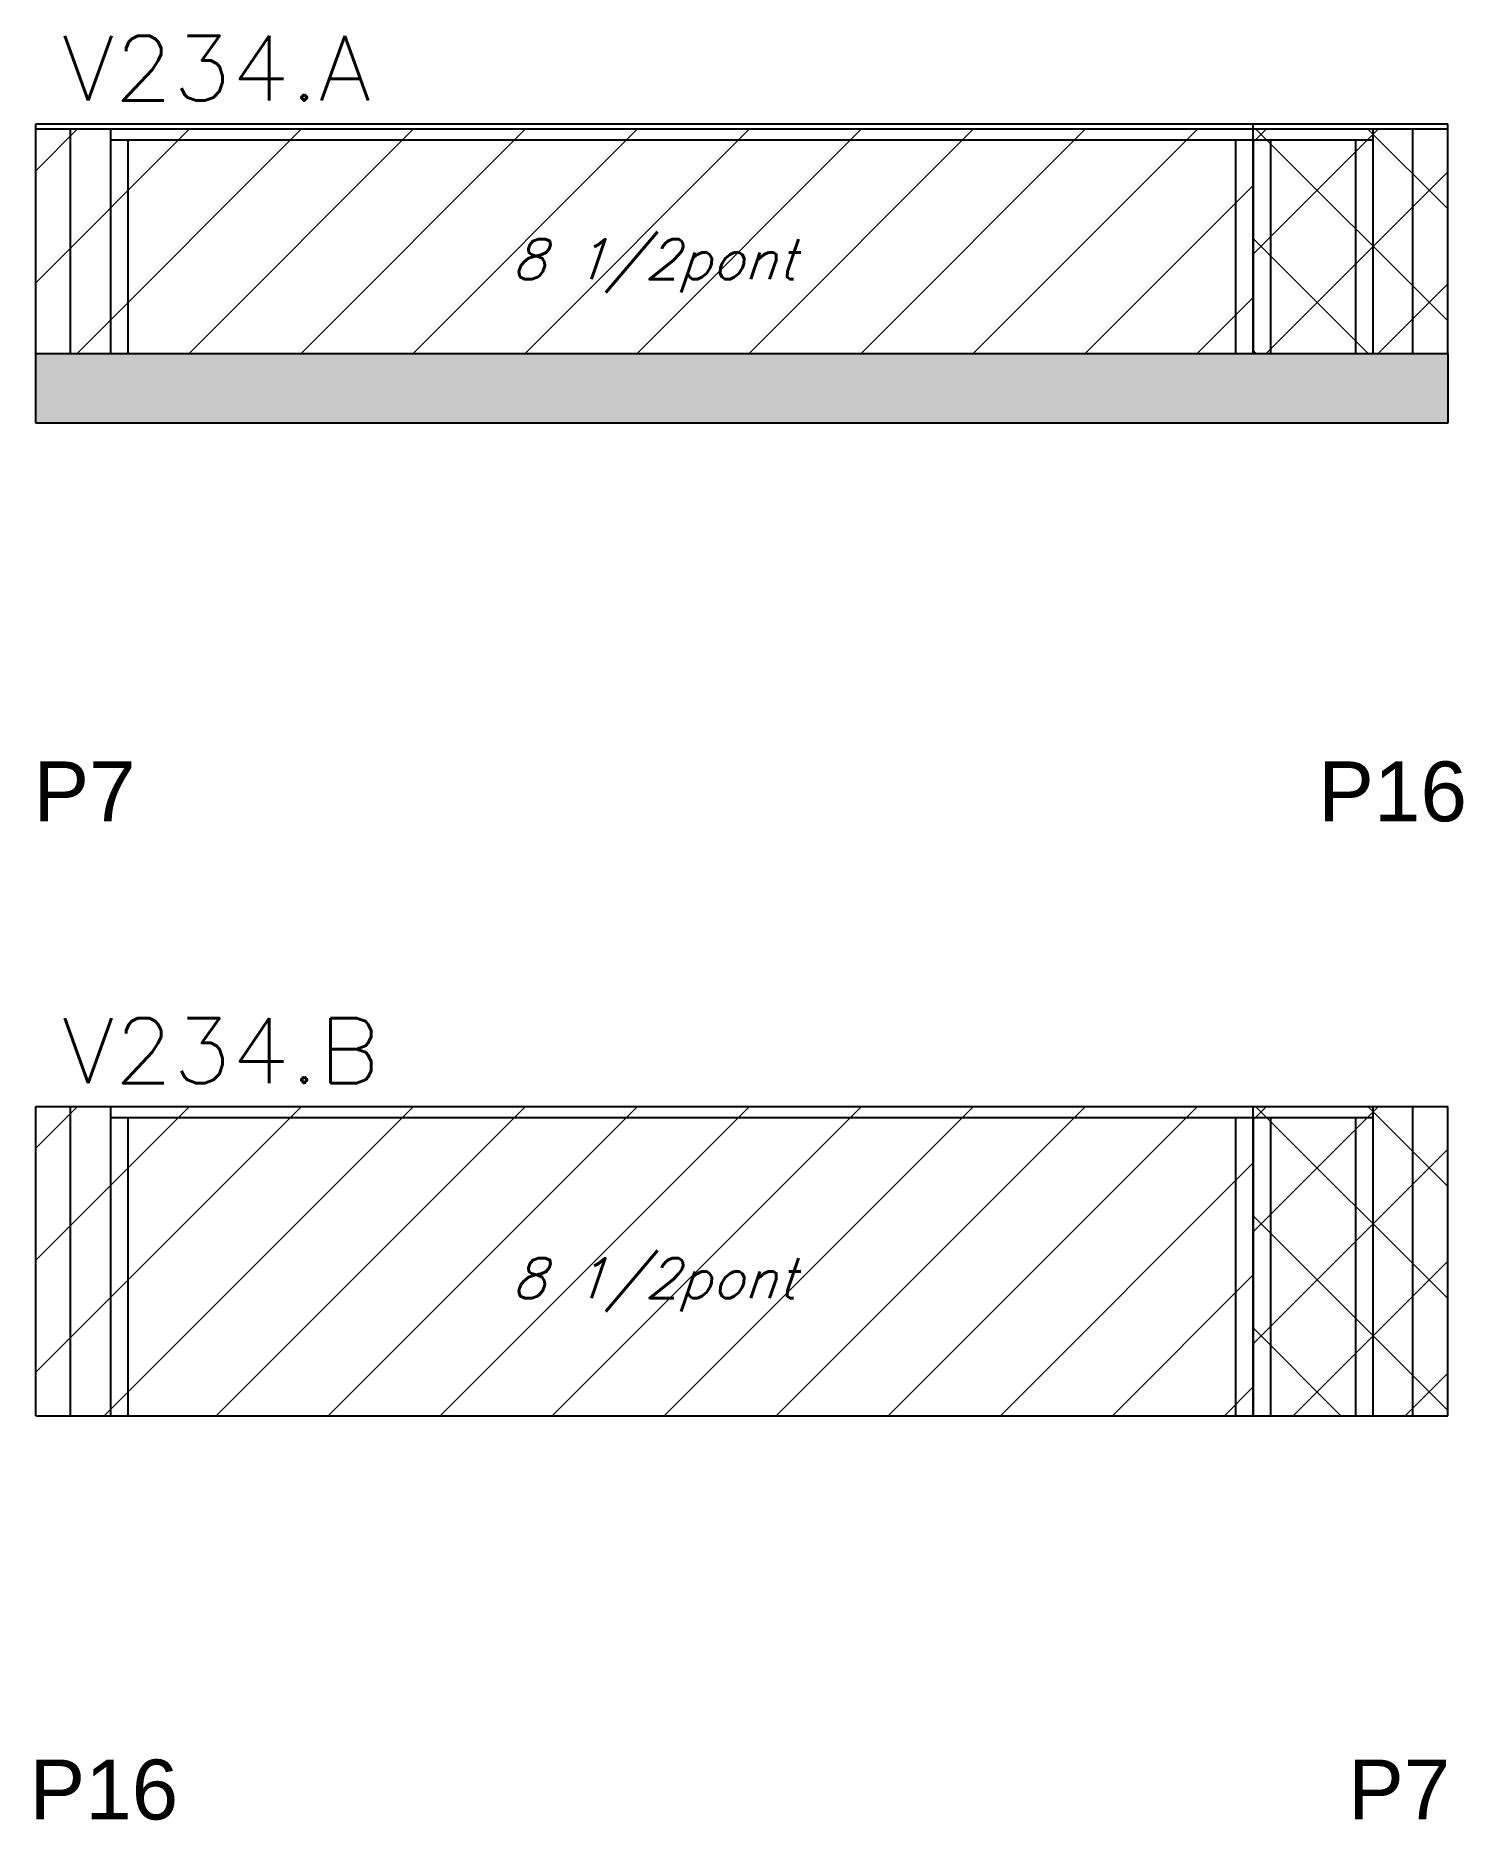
# Model space of a CAD drawing. Header units: millimetres. Extents: x 7588 to 7874, y 3979 to 4337.
import ezdxf

# ---------------------------------------------------------------- set-up
doc = ezdxf.new("R2010")
doc.units = ezdxf.units.MM
for name, color, linetype in [('5', 5, 'Continuous'), ('COTA', 241, 'Continuous'), ('Painéis', 200, 'Continuous'), ('SARR_2.2x7', 40, 'Continuous'), ('SARR_3.5x7', 81, 'Continuous'), ('texto', 7, 'Continuous')]:
    doc.layers.add(name, color=color, linetype=linetype)
doc.layers.add('REAPROVEITAMENTO', color=251, linetype='Continuous', lineweight=9)
doc.layers.add('Texto Seção', color=7, linetype='Continuous', lineweight=15)
doc.styles.add('REGUA-120', font='ROMANS.shx', dxfattribs={"height": 15})
doc.styles.add('Romans', font='romans.shx')
doc.styles.get("Standard").update_dxf_attribs({"font": 'arial.ttf'})

msp = doc.modelspace()

# ---------------------------------------------------------------- hatches: boundary and pattern name
at = {"layer": 'COTA', "linetype": 'ByBlock'}
h = msp.add_hatch(dxfattribs=at)
h.set_pattern_fill('AR-CONC', color=256, scale=0.03)
h.set_pattern_definition([(50, (-779.1843, -6642.369), (5.46554, -0.4781726), [0.5715, -6.2865]), (355, (-779.1843, -6642.369), (-1.0573026, 5.7317054), [0.4572, -5.0292175]), (100.451445, (-778.729, -6642.409), (4.4082374, 5.2535326), [0.4857003, -5.3427073]), (46.1842, (-779.1843, -6640.845), (8.1323712, -1.26127), [0.85725, -9.42975]), (96.63556, (-778.507, -6640.95), (7.122124, 7.4227837), [0.7285507, -8.014068]), (351.18415, (-779.184, -6640.845), (7.122124, 7.4227837), [0.685799, -7.543792]), (21, (-778.4223, -6641.226), (4.5484317, -3.067956), [0.5715, -6.2865]), (326, (-778.4223, -6641.226), (1.8540609, 5.525639), [0.4572, -5.0292]), (71.451445, (-778.0433, -6641.4816), (6.4024926, 2.457683), [0.4857003, -5.3426981]), (37.5, (-779.1843, -6642.369), (0.0926581, 2.53665117), [0, -4.96824, 0, -5.1054, 0, -5.04825]), (7.5, (-779.1843, -6642.369), (2.0045899, 3.00541724), [0, -2.91084, 0, -4.85394, 0, -1.92405]), (327.5, (-780.8836, -6642.369), (4.06771786, -0.17186232), [0, -1.905, 0, -5.9436, 0, -7.8867]), (317.5, (-781.6456, -6642.369), (4.4438754, 0.7627947), [0, -2.4765, 0, -3.94716, 0, -5.6007])])
h.paths.add_polyline_path([(7870.72, 4258.9), (7587.72, 4258.9), (7587.72, 4272.9), (7870.72, 4272.9)])
at = {"layer": 'REAPROVEITAMENTO'}
h = msp.add_hatch(dxfattribs=at)
h.set_pattern_fill('ANSI31', color=256, scale=5, style=0)
h.set_pattern_definition([(45, (2337.776, -10818.71), (-11.22532, 11.22532), [])])
h.paths.add_polyline_path([(7587.72, 4272.9), (7831.72, 4272.9), (7831.72, 4317.9), (7587.72, 4317.9)])
h = msp.add_hatch(dxfattribs=at)
h.set_pattern_fill('ANSI37', color=256, scale=5, style=0)
h.set_pattern_definition([(45, (2276.776, -10803.71), (-11.22532, 11.22532), []), (135, (2276.776, -10803.71), (-11.22532, -11.22532), [])])
h.paths.add_polyline_path([(7870.72, 4317.9), (7831.72, 4317.9), (7831.72, 4272.9), (7870.72, 4272.9)])
h = msp.add_hatch(dxfattribs=at)
h.set_pattern_fill('ANSI31', color=256, scale=5, style=0)
h.set_pattern_definition([(45, (2337.776, -11014.647), (-11.22532, 11.22532), [])])
h.paths.add_polyline_path([(7587.72, 4059.96), (7831.72, 4059.96), (7831.72, 4121.96), (7587.72, 4121.96)])
h = msp.add_hatch(dxfattribs=at)
h.set_pattern_fill('ANSI37', color=256, scale=5, style=0)
h.set_pattern_definition([(45, (2276.776, -10999.647), (-11.22532, 11.22532), []), (135, (2276.776, -10999.647), (-11.22532, -11.22532), [])])
h.paths.add_polyline_path([(7870.72, 4121.96), (7831.72, 4121.96), (7831.72, 4059.96), (7870.72, 4059.96)])

# ---------------------------------------------------------------- linework, layer by layer
at = {"layer": 'COTA', "linetype": 'ByBlock'}
for p, q in [((7587.72, 4258.9), (7587.72, 4272.9)), ((7870.72, 4272.9), (7870.72, 4258.9)), ((7870.72, 4258.9), (7587.72, 4258.9))]:
    msp.add_line(p, q, dxfattribs=at)
at = {"layer": 'Painéis', "linetype": 'ByBlock'}
for p, q in [((7587.72, 4317.9), (7870.72, 4317.9)), ((7587.72, 4272.9), (7587.72, 4317.9)), ((7831.72, 4272.9), (7831.72, 4317.9)), ((7870.72, 4272.9), (7870.72, 4317.9)), ((7587.72, 4272.9), (7870.72, 4272.9)), ((7587.72, 4121.96), (7870.72, 4121.96)), ((7587.72, 4059.96), (7587.72, 4121.96)), ((7831.72, 4059.96), (7831.72, 4121.96)), ((7870.72, 4059.96), (7870.72, 4121.96)), ((7587.72, 4059.96), (7870.72, 4059.96))]:
    msp.add_line(p, q, dxfattribs=at)
at = {"layer": 'SARR_2.2x7', "linetype": 'Continuous'}
for p, q in [((7587.72, 4318.9), (7831.72, 4318.9)), ((7587.72, 4317.9), (7587.72, 4318.9)), ((7594.72, 4272.9), (7594.72, 4317.9)), ((7831.72, 4318.9), (7870.72, 4318.9)), ((7831.72, 4317.9), (7831.72, 4318.9)), ((7863.72, 4272.9), (7863.72, 4317.9)), ((7870.72, 4317.9), (7870.72, 4318.9)), ((7602.72, 4315.7), (7831.72, 4315.7)), ((7831.72, 4315.7), (7855.72, 4315.7)), ((7594.72, 4059.96), (7594.72, 4121.96)), ((7863.72, 4059.96), (7863.72, 4121.96)), ((7602.72, 4119.76), (7831.72, 4119.76)), ((7831.72, 4119.76), (7855.72, 4119.76))]:
    msp.add_line(p, q, dxfattribs=at)
at = {"layer": 'SARR_3.5x7'}
for p, q in [((7602.72, 4317.9), (7602.72, 4272.9)), ((7855.72, 4317.9), (7855.72, 4272.9)), ((7606.22, 4315.7), (7606.22, 4272.9)), ((7828.22, 4315.7), (7828.22, 4272.9)), ((7831.72, 4315.7), (7831.72, 4272.9)), ((7835.22, 4315.7), (7835.22, 4272.9)), ((7852.22, 4315.7), (7852.22, 4272.9)), ((7602.72, 4272.9), (7606.22, 4272.9)), ((7828.22, 4272.9), (7831.72, 4272.9)), ((7831.72, 4272.9), (7835.22, 4272.9)), ((7852.22, 4272.9), (7855.72, 4272.9)), ((7602.72, 4121.96), (7602.72, 4059.96)), ((7855.72, 4121.96), (7855.72, 4059.96)), ((7606.22, 4119.76), (7606.22, 4059.96)), ((7828.22, 4119.76), (7828.22, 4059.96)), ((7831.72, 4119.76), (7831.72, 4059.96)), ((7835.22, 4119.76), (7835.22, 4059.96)), ((7852.22, 4119.76), (7852.22, 4059.96)), ((7602.72, 4059.96), (7606.22, 4059.96)), ((7828.22, 4059.96), (7831.72, 4059.96)), ((7831.72, 4059.96), (7835.22, 4059.96)), ((7852.22, 4059.96), (7855.72, 4059.96))]:
    msp.add_line(p, q, dxfattribs=at)

# ---------------------------------------------------------------- texts
at = {"layer": '5', "linetype": 'Continuous'}
for s, p in [('P7', (7587.26, 4179.1)), ('P16', (7844.76, 4179.1)), ('P16', (7586.46, 3979.02)), ('P7', (7850.75, 3979.02))]:
    msp.add_text(s, height=12, rotation=0, dxfattribs=at).set_placement(p)
at = {"layer": 'texto', "color": 2, "char_height": 8, "attachment_point": 5, "style": 'Romans'}
for insert in [(7711.65, 4290.44), (7711.65, 4086.19)]:
    msp.add_mtext('{\\Q19;\\C256;8 1/2pont}', dxfattribs=dict(at, insert=insert))
at = {"layer": 'Texto Seção', "style": 'REGUA-120', "width": 1.05}
for s, p in [('V234.A', (7592.96, 4323.58)), ('V234.B', (7592.96, 4126.64))]:
    msp.add_text(s, height=13, dxfattribs=at).set_placement(p)

doc.saveas('drawing.dxf')
